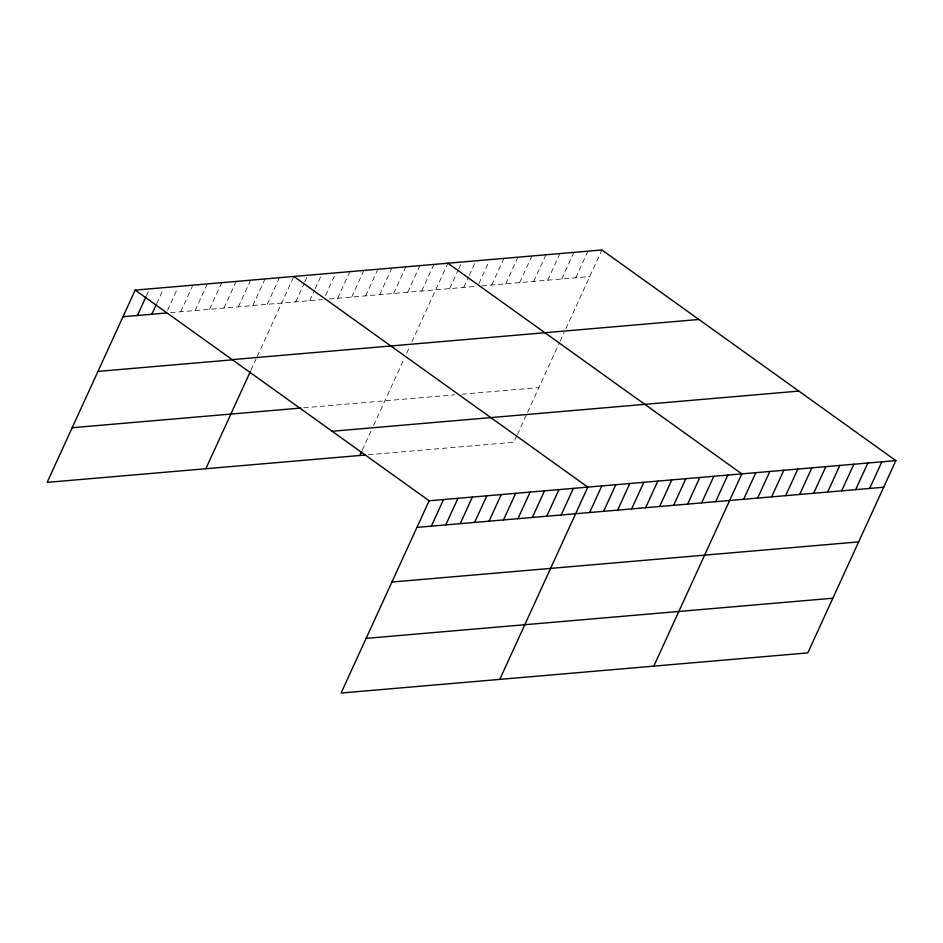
<?xml version="1.0" encoding="UTF-8"?>
<svg xmlns="http://www.w3.org/2000/svg" width="943" height="943" viewBox="0 0 943 943"><rect width="100%" height="100%" fill="white"/><g stroke="black" fill="none" stroke-linecap="round" stroke-linejoin="round"><path stroke-width="0.71" stroke-dasharray="4.71 3.54" d="M146.554 295.524L148.381 291.528M156.715 303.599L162.809 290.291M167.489 310.341L177.237 289.053M180.691 311.768L192.879 285.151M195.118 310.53L207.307 283.914M209.546 309.28L221.735 282.664M223.974 308.043L236.163 281.427M238.402 306.805L250.59 280.189M252.83 305.556L265.018 278.939M267.258 304.318L279.434 277.702M250.921 370.257L256.083 359M257.25 356.442L293.862 276.464M295.678 301.878L304.212 283.242M304.825 281.91L307.866 275.262M309.681 300.676L314.561 290.02M315.162 288.688L321.869 274.059M325.512 295.477L335.26 274.177M337.688 298.259L349.877 271.643M351.692 297.057L363.88 270.441M365.695 295.854L377.872 269.238M379.699 294.652L391.875 268.036M393.691 293.438L405.879 266.822M407.694 292.236L419.883 265.62M421.698 291.033L433.886 264.417M362.242 450.271L371.177 430.751M373.569 425.541L404.37 358.257M406.669 353.26L409.533 347M411.867 341.896L447.89 263.215M449.705 288.629L458.239 269.993M458.84 268.661L461.893 262.013M463.708 287.426L468.577 276.771M469.19 275.439L475.897 260.81M478.926 283.56L488.674 262.26M491.704 285.01L503.892 258.394M505.707 283.808L517.896 257.191M519.711 282.605L531.899 255.989M533.714 281.403L545.903 254.787M547.718 280.189L559.906 253.573M561.722 278.987L573.91 252.37M575.725 277.784L587.902 251.168M516.858 435.725L513.876 442.232L368.265 454.762M517.459 434.428L526.996 413.6M527.585 412.291L559.541 342.509M560.107 341.26L564.126 332.502M565.883 328.647L601.905 249.966M170.6 312.64L322.282 299.591M329.284 298.978L474.907 286.46M481.908 285.859L589.729 276.582M303.681 407.8L454.903 394.799M461.893 394.198L538.913 387.573"/><path stroke-width="1.41" d="M895.85 460.62L429.124 500.768L341.095 693.034L807.821 652.886L895.85 460.62L601.905 249.966L135.179 290.114L47.15 482.38L365.46 454.998M137.419 315.492L145.953 296.856M151.847 314.243L156.114 304.931M205.833 468.73L250.355 371.507M359.861 455.481L361.652 451.579M431.364 526.147L443.54 499.531M445.78 524.897L457.968 498.281M460.208 523.66L472.396 497.044M474.635 522.422L486.824 495.806M489.063 521.184L501.252 494.568M503.491 519.935L515.68 493.319M517.919 518.697L530.107 492.081M532.347 517.459L544.524 490.843M546.763 516.21L558.951 489.594M561.191 514.972L573.379 488.356M499.778 679.384L587.807 487.118L293.862 276.464M589.623 512.532L601.811 485.916M603.626 511.33L615.814 484.714M617.63 510.116L629.818 483.5M631.633 508.914L643.81 482.297M645.625 507.711L657.813 481.095M659.629 506.509L671.817 479.893M673.632 505.307L685.82 478.69M687.636 504.092L699.824 477.476M701.639 502.89L713.827 476.274M715.643 501.688L727.831 475.072M653.805 666.135L741.823 473.869L447.89 263.215M743.65 499.283L755.826 472.667M757.642 498.081L769.83 471.465M771.645 496.867L783.833 470.251M785.649 495.664L797.837 469.048M799.652 494.462L811.84 467.846M813.656 493.26L825.844 466.644M827.659 492.057L839.848 465.441M841.663 490.843L853.839 464.227M855.655 489.641L867.843 463.025M869.658 488.439L881.846 461.822M122.991 316.73L166.274 313.005M232.178 359.625L698.904 319.477M97.966 371.401L233.569 359.731M72.175 427.721L300.876 408.048M332.113 431.257L798.851 391.097M416.936 527.385L883.662 487.236M391.899 582.043L858.637 541.895M366.12 638.376L832.846 598.216M135.179 290.114L429.124 500.768"/></g></svg>
